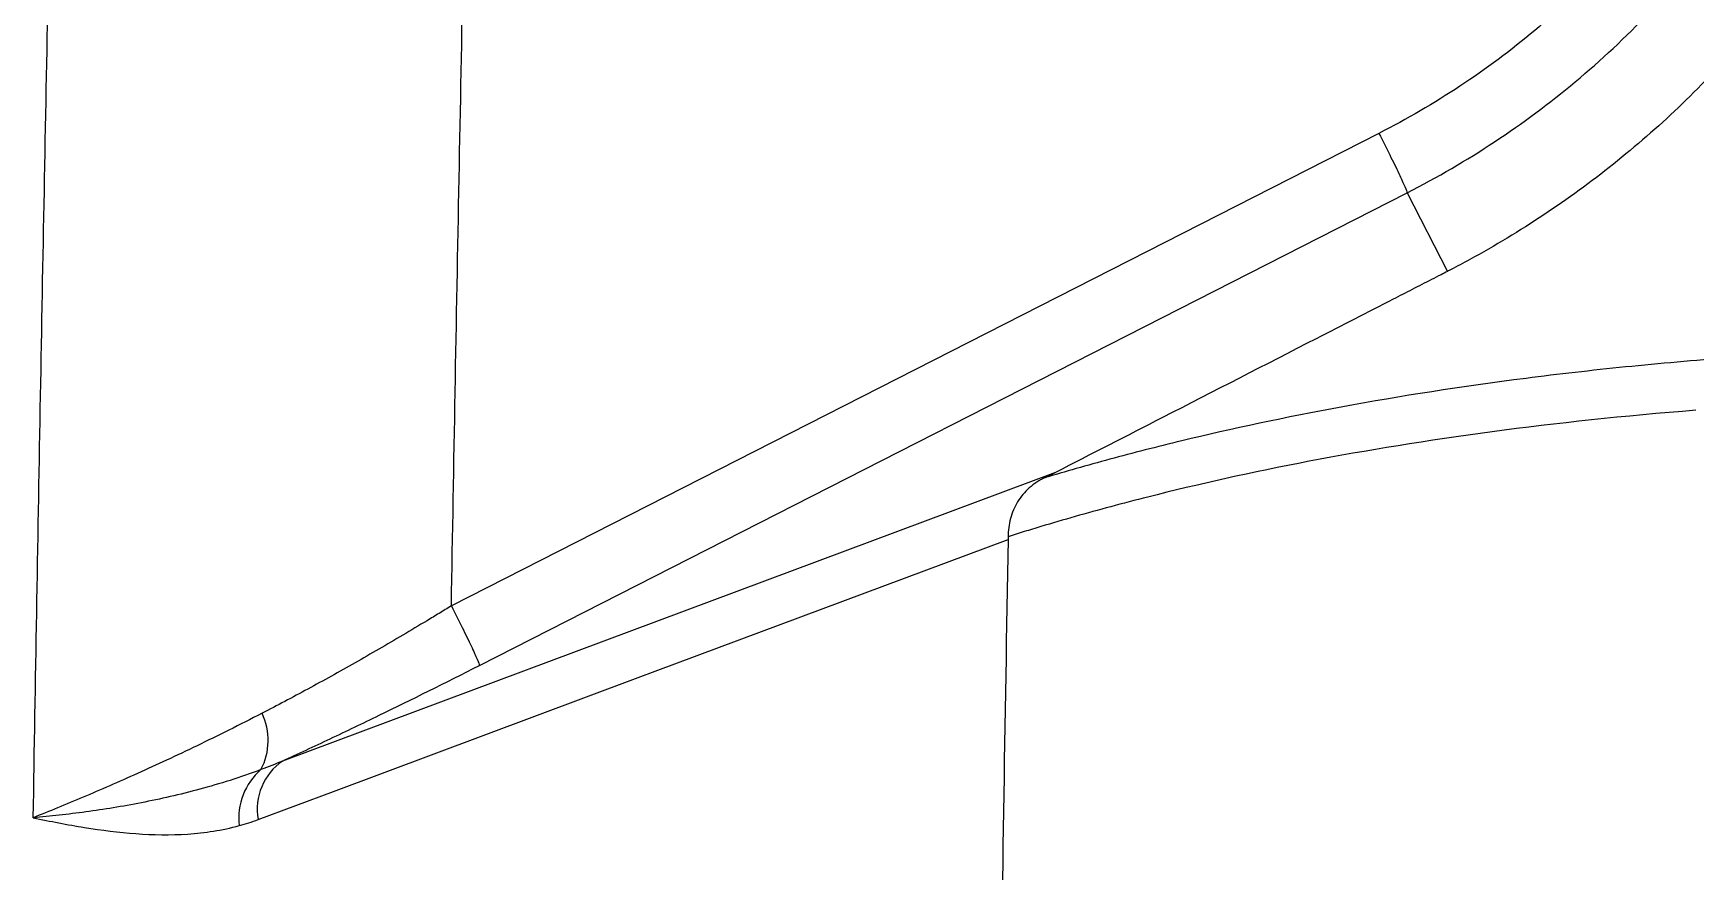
# Model space of a CAD drawing. Extents: x 409 to 498, y 628 to 778.
# Drawn here: x 411.801 to 415.521, y 700.864 to 702.74 of the extents above; entities that cross this region are included whole.
import ezdxf

# ---------------------------------------------------------------- set-up
doc = ezdxf.new("R2010")
doc.units = 0
doc.header["$MEASUREMENT"] = 0
doc.layers.add('1', color=4, linetype='Continuous')
doc.layers.add('GEOMETRY', color=4, linetype='Continuous', lineweight=25)

# ---------------------------------------------------------------- blocks, each defined once
blk = doc.blocks.new('2026_PULSE')
at = {"layer": 'GEOMETRY'}
for p, q in [((6.2352, 57.5558), (4.1599, 56.4984)), ((4.2228, 56.3654), (6.2982, 57.4229)), ((6.2982, 57.4229), (6.3885, 57.247))]:
    blk.add_line(p, q, dxfattribs=at)
at = {"layer": 'GEOMETRY', "flags": 128}
for points in [[(5.5114, 56.7971), (5.1577, 56.665), (3.7822, 56.1514)], [(3.7276, 56.0204), (3.8965, 56.0835), (4.5722, 56.3359), (5.4053, 56.647)]]:
    blk.add_lwpolyline(points, dxfattribs=at)
at = {"layer": 'GEOMETRY'}
for centre, radius, start, end in [((3.6085, 56.1975), 0.1415, 332.4801, 25.391), ((3.8267, 56.0242), 0.1423, 130.662, 187.0026), ((3.8575, 56.0431), 0.1319, 124.8045, 189.8987)]:
    blk.add_arc(centre, radius, start, end, dxfattribs=at)
for points, knots in [([(3.2245, 56.0245), (3.227, 56.1771), (3.2321, 56.4823), (3.2402, 56.94), (3.2487, 57.3977), (3.2576, 57.8554), (3.2669, 58.3131), (3.2765, 58.7708), (3.2866, 59.2285), (3.2971, 59.6862), (3.3079, 60.1439), (3.3191, 60.6016), (3.3308, 61.0592), (3.3428, 61.5169), (3.3552, 61.9745), (3.368, 62.4322), (3.3812, 62.8898), (3.3948, 63.3474), (3.4088, 63.805), (3.4231, 64.2626), (3.4379, 64.7202), (3.453, 65.1778), (3.4686, 65.6353), (3.4845, 66.0929), (3.5009, 66.5504), (3.5176, 67.0079), (3.5347, 67.4654), (3.5522, 67.9229), (3.5701, 68.3804), (3.5884, 68.8378), (3.6009, 69.1428), (3.6071, 69.2953)], [0, 0, 0, 0, 0.034481, 0.068963, 0.103445, 0.137927, 0.172409, 0.206891, 0.241373, 0.275855, 0.310338, 0.34482, 0.379303, 0.413785, 0.448268, 0.482751, 0.517234, 0.551717, 0.5862, 0.620683, 0.655166, 0.689649, 0.724133, 0.758616, 0.793099, 0.827583, 0.862066, 0.896549, 0.931033, 0.965516, 1, 1, 1, 1]), ([(4.1599, 56.4984), (4.1627, 56.6578), (4.1683, 56.9766), (4.1772, 57.4549), (4.1866, 57.9332), (4.1964, 58.4114), (4.2066, 58.8896), (4.2172, 59.3678), (4.2283, 59.846), (4.2398, 60.3242), (4.2517, 60.8024), (4.2641, 61.2806), (4.2769, 61.7587), (4.2901, 62.2369), (4.3037, 62.715), (4.3178, 63.1931), (4.3323, 63.6712), (4.3472, 64.1493), (4.3626, 64.6274), (4.3784, 65.1054), (4.3946, 65.5835), (4.4113, 66.0615), (4.4283, 66.5396), (4.4458, 67.0176), (4.4637, 67.4956), (4.476, 67.8143), (4.4822, 67.9736)], [0, 0, 0, 0, 0.041668, 0.083336, 0.125003, 0.16667, 0.208337, 0.250004, 0.29167, 0.333336, 0.375002, 0.416668, 0.458334, 0.5, 0.541666, 0.583332, 0.624998, 0.666664, 0.70833, 0.749996, 0.791663, 0.83333, 0.874997, 0.916664, 0.958332, 1, 1, 1, 1]), ([(7.2155, 58.8481), (7.2016, 58.779), (7.184, 58.7113), (7.1414, 58.5787), (7.1165, 58.5138), (7.0592, 58.3869), (7.027, 58.3248), (6.9549, 58.2036), (6.9157, 58.1454), (6.831, 58.0338), (6.7856, 57.9803), (6.6882, 57.8783), (6.6371, 57.8306), (6.5302, 57.7414), (6.4745, 57.6999), (6.3583, 57.6232), (6.298, 57.5879), (6.2352, 57.5559)], [0, 0, 0, 0, 0.125, 0.125, 0.25, 0.25, 0.375, 0.375, 0.5, 0.5, 0.625, 0.625, 0.75, 0.75, 0.875, 0.875, 1, 1, 1, 1]), ([(6.2982, 57.4229), (6.366, 57.4575), (6.4311, 57.4956), (6.5564, 57.5784), (6.6166, 57.6232), (6.732, 57.7195), (6.7871, 57.771), (6.8922, 57.881), (6.9411, 57.9386), (7.0319, 58.0582), (7.0739, 58.1204), (7.1509, 58.2495), (7.186, 58.3163), (7.2488, 58.4549), (7.2761, 58.5258), (7.311, 58.6342), (7.3216, 58.6708), (7.3408, 58.7444), (7.3493, 58.7814), (7.3568, 58.8187)], [0, 0, 0, 0, 0.125, 0.125, 0.25, 0.25, 0.375, 0.375, 0.5, 0.5, 0.625, 0.625, 0.75, 0.75, 0.875, 0.875, 0.9375, 0.9375, 1, 1, 1, 1]), ([(7.5477, 58.7804), (7.5351, 58.7173), (7.5043, 58.5921), (7.4419, 58.409), (7.3636, 58.2321), (7.2702, 58.0628), (7.1625, 57.9021), (7.0412, 57.7515), (6.9072, 57.612), (6.7614, 57.4849), (6.6052, 57.3709), (6.481, 57.2959), (6.4075, 57.2569), (6.3908, 57.2482), (6.3885, 57.247)], [0, 0, 0, 0, 0.0625, 0.125, 0.1875, 0.25, 0.3125, 0.375, 0.4375, 0.5, 0.5625, 0.625, 0.640625, 0.6432146, 0.6432146, 0.6432146, 0.6432146]), ([(6.2352, 57.5558), (6.2435, 57.5395), (6.2517, 57.5231), (6.2668, 57.4926), (6.2737, 57.4785), (6.2852, 57.4542), (6.2898, 57.4441), (6.2962, 57.4293), (6.298, 57.4246), (6.2982, 57.4229)], [0, 0, 0, 0, 0.25, 0.25, 0.5, 0.5, 0.75, 0.75, 1, 1, 1, 1]), ([(6.3885, 57.247), (6.3837, 57.2445), (6.3717, 57.2384), (6.3454, 57.2249), (6.3096, 57.2066), (6.2237, 57.1625), (6.0374, 57.0669), (5.7857, 56.9378), (5.5912, 56.838), (5.5114, 56.7971)], [0.6432146, 0.6432146, 0.6432146, 0.6432146, 0.6484375, 0.65625, 0.671875, 0.6875, 0.75, 0.875, 0.962045, 0.962045, 0.962045, 0.962045]), ([(7.0208, 57.0537), (6.941, 57.0477), (6.8629, 57.0408), (6.7106, 57.0254), (6.6364, 57.0169), (6.4195, 56.9891), (6.2827, 56.9677), (6.0256, 56.9205), (5.9054, 56.8947), (5.7382, 56.8543), (5.6846, 56.8406), (5.582, 56.8128), (5.533, 56.7988), (5.4862, 56.7847)], [0, 0, 0, 0, 0.125, 0.125, 0.25, 0.25, 0.5, 0.5, 0.75, 0.75, 0.875, 0.875, 1, 1, 1, 1]), ([(6.9438, 56.9362), (6.7844, 56.9235), (6.6325, 56.9073), (6.3441, 56.8688), (6.2076, 56.8466), (5.9507, 56.7974), (5.8302, 56.7705), (5.6617, 56.7278), (5.6076, 56.7133), (5.5294, 56.691), (5.5039, 56.6835), (5.4664, 56.6722), (5.4478, 56.6666), (5.4265, 56.6599), (5.4174, 56.6571), (5.4114, 56.6552), (5.4084, 56.6542), (5.4054, 56.6533)], [0, 0, 0, 0, 0.25, 0.25, 0.5, 0.5, 0.75, 0.75, 0.875, 0.875, 0.9375, 0.9375, 0.96875, 0.984375, 0.992188, 0.992188, 1, 1, 1, 1]), ([(5.4862, 56.7847), (5.49, 56.7865), (5.494, 56.7884), (5.5002, 56.7915), (5.5024, 56.7925), (5.5067, 56.7947), (5.509, 56.7959), (5.5114, 56.7971)], [0, 0, 0, 0, 0.5, 0.5, 0.75, 0.75, 1, 1, 1, 1]), ([(5.4862, 56.7847), (5.4836, 56.7834), (5.4809, 56.782), (5.4753, 56.7789), (5.4724, 56.7772), (5.4637, 56.7716), (5.4581, 56.7672), (5.4477, 56.758), (5.443, 56.7531), (5.4342, 56.7425), (5.4303, 56.737), (5.4233, 56.7254), (5.4202, 56.7194), (5.4148, 56.7069), (5.4126, 56.7004), (5.4072, 56.6807), (5.4054, 56.6672), (5.4054, 56.6533)], [0, 0, 0, 0, 0.0625, 0.0625, 0.125, 0.125, 0.25, 0.25, 0.375, 0.375, 0.5, 0.5, 0.625, 0.625, 0.75, 0.75, 1, 1, 1, 1]), ([(4.1599, 56.4984), (4.1554, 56.4956), (4.1508, 56.4928), (4.1417, 56.4873), (4.1281, 56.479), (4.1145, 56.4708), (4.0874, 56.4545), (4.0694, 56.4437), (4.0156, 56.4119), (3.9799, 56.3912), (3.9268, 56.361), (3.9091, 56.3511), (3.8739, 56.3316), (3.8563, 56.3219), (3.8041, 56.2936), (3.7699, 56.2755), (3.7363, 56.2582)], [0, 0, 0, 0, 0.03125, 0.03125, 0.0625, 0.125, 0.125, 0.25, 0.25, 0.5, 0.5, 0.625, 0.625, 0.75, 0.75, 1, 1, 1, 1]), ([(4.1599, 56.4984), (4.1682, 56.482), (4.1764, 56.4657), (4.1914, 56.4352), (4.1983, 56.421), (4.2098, 56.3967), (4.2144, 56.3866), (4.2208, 56.3718), (4.2226, 56.3671), (4.2228, 56.3654)], [0, 0, 0, 0, 0.25, 0.25, 0.5, 0.5, 0.75, 0.75, 1, 1, 1, 1]), ([(3.7822, 56.1514), (3.7997, 56.1594), (3.8173, 56.1676), (3.8529, 56.1842), (3.8709, 56.1927), (3.9252, 56.2184), (3.9616, 56.2359), (4.072, 56.2895), (4.1467, 56.3267), (4.2228, 56.3654)], [0, 0, 0, 0, 0.125, 0.125, 0.25, 0.25, 0.5, 0.5, 1, 1, 1, 1]), ([(3.7363, 56.2582), (3.7112, 56.2452), (3.6866, 56.2327), (3.6382, 56.2085), (3.6144, 56.1969), (3.5445, 56.1632), (3.5002, 56.1426), (3.4154, 56.1044), (3.375, 56.0867), (3.3167, 56.0621), (3.2977, 56.0542), (3.2605, 56.0389), (3.2424, 56.0316), (3.2245, 56.0245)], [0, 0, 0, 0, 0.125, 0.125, 0.25, 0.25, 0.5, 0.5, 0.75, 0.75, 0.875, 0.875, 1, 1, 1, 1]), ([(3.734, 56.1321), (3.6873, 56.1146), (3.6416, 56.1003), (3.5524, 56.0762), (3.5089, 56.0663), (3.4241, 56.0497), (3.3827, 56.043), (3.3221, 56.0348), (3.3022, 56.0324), (3.2728, 56.0292), (3.263, 56.0281), (3.2436, 56.0262), (3.234, 56.0253), (3.2245, 56.0245)], [0, 0, 0, 0, 0.25, 0.25, 0.5, 0.5, 0.75, 0.75, 0.875, 0.875, 0.9375, 0.9375, 1, 1, 1, 1]), ([(3.2245, 56.0245), (3.2435, 56.0205), (3.2627, 56.0166), (3.3009, 56.0092), (3.32, 56.0058), (3.3775, 55.9966), (3.4158, 55.9917), (3.4927, 55.9862), (3.5312, 55.9855), (3.6086, 55.9906), (3.6471, 55.9963), (3.6855, 56.0068)], [0, 0, 0, 0, 0.125, 0.125, 0.25, 0.25, 0.5, 0.5, 0.75, 0.75, 1, 1, 1, 1])]:
    blk.add_open_spline(points, degree=3, knots=knots, dxfattribs=at)
for points in [[(5.4053, 56.647), (5.3983, 56.2411), (5.3918, 55.8352), (5.3857, 55.4293)], [(5.4054, 56.6533), (5.4053, 56.6512), (5.4053, 56.6491), (5.4053, 56.647)], [(3.7822, 56.1514), (3.7661, 56.1445), (3.75, 56.1382), (3.734, 56.1321)], [(3.6855, 56.0068), (3.6996, 56.0107), (3.7136, 56.0152), (3.7276, 56.0204)]]:
    blk.add_open_spline(points, degree=3, dxfattribs=at)

msp = doc.modelspace()

# ---------------------------------------------------------------- block references
at = {"layer": '1'}
msp.add_blockref('2026_PULSE', (408.577, 644.9604), dxfattribs=at)

doc.saveas('drawing.dxf')
